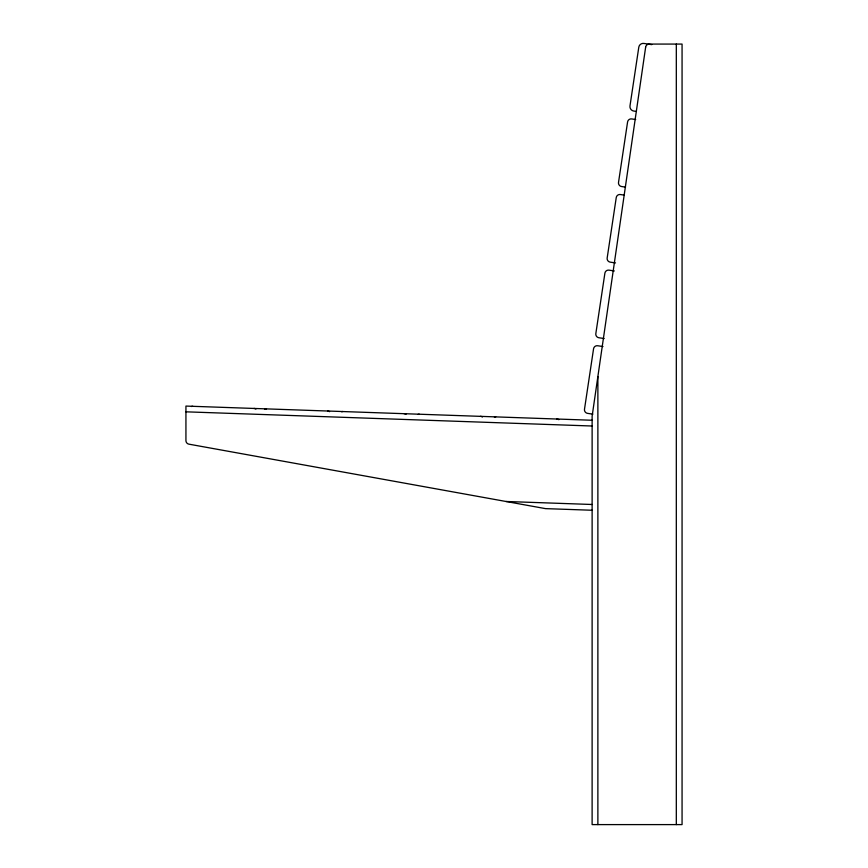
<?xml version="1.0" encoding="UTF-8"?>
<svg xmlns="http://www.w3.org/2000/svg" width="868" height="868" viewBox="0 0 868 868"><rect width="100%" height="100%" fill="white"/><g stroke="black" fill="none" stroke-linecap="round" stroke-linejoin="round"><path stroke-width="1.3" d="M592.117 420.253L185.936 406.072L185.936 440.618A3.602 3.602 0 0 0 188.888 444.156L545.505 508.626L592.117 510.254M185.936 411.823L592.117 426.014M506.011 501.487L592.117 504.492M651.77 44.626L643.904 43.443A4.492 4.492 0 0 0 638.794 47.23L629.984 105.939A4.503 4.503 0 0 0 633.77 111.05L636.385 111.44M635.68 119.524L631.676 118.927A3.602 3.602 0 0 0 627.586 121.943L618.515 182.432A3.602 3.602 0 0 0 621.531 186.522L625.535 187.13M624.342 195.137L620.338 194.53A3.602 3.602 0 0 0 616.247 197.557L607.166 258.046A3.602 3.602 0 0 0 610.193 262.136L615.531 262.939M614.327 270.946L608.989 270.143A3.602 3.602 0 0 0 604.898 273.16L595.828 333.648A3.602 3.602 0 0 0 598.855 337.739L604.193 338.542M602.989 346.549L597.651 345.746A3.602 3.602 0 0 0 593.56 348.773L584.49 409.262A3.602 3.602 0 0 0 587.517 413.352L592.855 414.155M676.313 44.073L676.313 824.6M597.878 376.571L597.878 824.6M191.47 406.517A3.602 3.602 0 0 1 192.794 406.311M253.923 408.437A3.602 3.602 0 0 1 255.876 409.099M264.523 409.403A3.602 3.602 0 0 1 266.509 408.882M327.637 411.02A3.602 3.602 0 0 1 329.58 411.671M341.591 411.757A3.602 3.602 0 0 1 342.914 411.551M404.043 413.689A3.602 3.602 0 0 1 405.996 414.34M417.996 414.427A3.602 3.602 0 0 1 419.331 414.22M480.449 416.347A3.602 3.602 0 0 1 482.402 417.009M494.402 417.096A3.602 3.602 0 0 1 495.736 416.89M556.865 419.016A3.602 3.602 0 0 1 558.808 419.678M645.64 47.154L592.128 416.195L592.117 824.6L682.064 824.6L682.064 44.073L649.199 44.073A3.602 3.602 0 0 0 645.64 47.154"/></g></svg>
